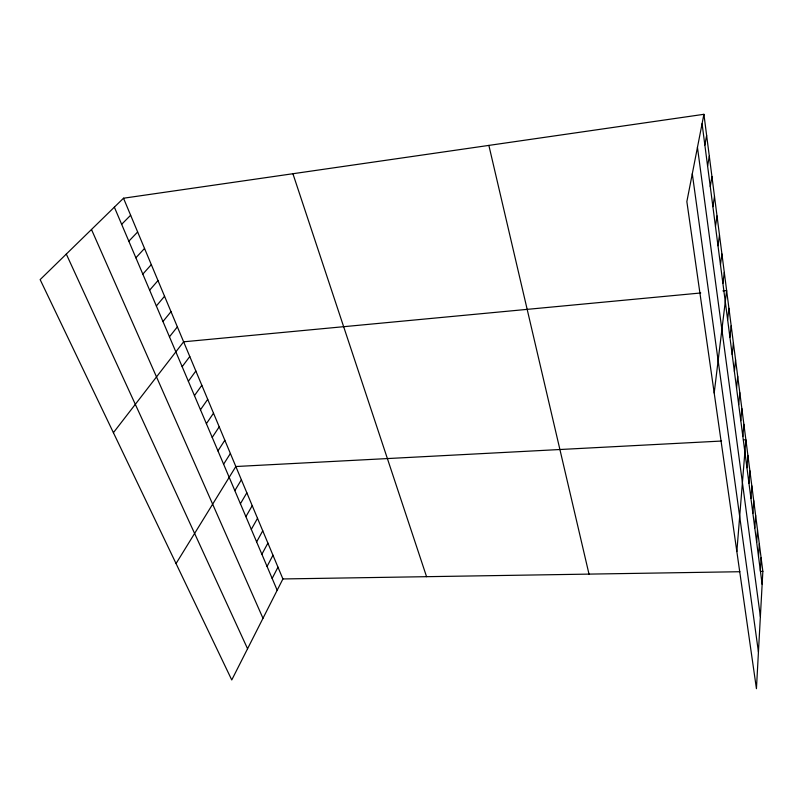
<?xml version="1.0" encoding="UTF-8"?>
<svg xmlns="http://www.w3.org/2000/svg" width="803" height="803" viewBox="0 0 803 803"><rect width="100%" height="100%" fill="white"/><g stroke="black" fill="none" stroke-linecap="round" stroke-linejoin="round"><path stroke-width="1.2" d="M703.91 114.307L762.85 571.355L756.436 688.693L686.856 201.613L703.91 114.307L123.511 198.221L40.15 279.615L231.756 679.96L282.907 578.953L123.511 198.221M760.351 570.602L761.083 557.694M758.534 556.65L759.297 543.802M756.677 542.457L757.48 529.689M754.8 528.023L755.623 515.325M752.883 513.348L753.746 500.731M750.935 498.412L751.829 485.875M748.958 483.215L749.882 470.769M746.941 467.758L747.894 455.401M736.843 551.531L745.877 439.763L743.437 439.893M742.865 436.471L743.889 424.325M740.798 420.662L741.862 408.607M738.7 404.561L739.804 392.627M736.562 388.18L737.706 376.356M734.394 371.498L735.568 359.804M732.175 354.514L733.4 342.951M729.917 337.22L731.182 325.797M727.628 319.614L728.933 308.322M714.198 393.008L726.635 290.535L722.931 290.877M722.901 283.389L724.296 272.408M720.472 264.749L721.917 253.949M717.992 245.768L719.488 235.128M715.473 226.406L717.019 215.957M712.893 206.672L714.499 196.414M710.274 186.537L711.93 176.489M707.594 166.01L709.31 156.163M704.863 145.062L706.63 135.446M272.157 578.431L277.979 567.169M267.058 566.436L272.97 555.214M261.878 554.261L267.901 543.099M256.629 541.905L262.752 530.793M251.309 529.368L257.522 518.316M245.899 516.65L252.222 505.649M240.408 503.742L246.842 492.801M234.837 490.633L241.382 479.762M176.048 563.565L235.841 466.523L721.556 441.038M223.615 464.214L230.381 453.484M217.954 450.905L224.84 440.245M212.213 437.404L219.219 426.815M206.391 423.683L213.508 413.184M200.469 409.761L207.716 399.342M194.456 395.618L201.834 385.289M188.354 381.264L195.852 371.016M182.161 366.68L189.789 356.522M113.404 432.687L183.626 341.807L700.748 292.975M169.463 336.808L177.373 326.861M162.959 321.511L171.009 311.674M156.354 305.973L164.555 296.247M149.639 290.174L157.99 280.568M142.824 274.114L151.315 264.629M135.878 257.793L144.54 248.438M128.831 241.201L137.644 231.977M121.654 224.318L130.638 215.234M282.907 578.953L739.884 571.726M760.431 571.395L762.85 571.355M66.308 254.079L247.565 648.744M91.482 229.497L262.982 618.29M114.357 207.154L277.186 590.265M292.914 173.729L426.564 576.684M488.866 145.393L589.011 574.105M692.296 173.779L758.444 652.066M697.456 147.371L760.381 616.644M702.073 123.692L762.137 584.323"/></g></svg>
